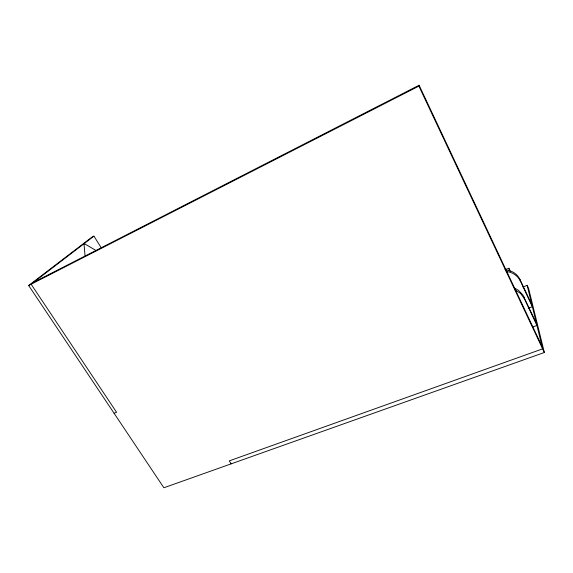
<?xml version="1.0" encoding="UTF-8"?>
<svg xmlns="http://www.w3.org/2000/svg" width="573" height="573" viewBox="0 0 573 573"><rect width="100%" height="100%" fill="white"/><g stroke="black" fill="none" stroke-linecap="round" stroke-linejoin="round"><path stroke-width="0.86" d="M101.056 247.472L93.922 236.14L91.73 237.279L28.65 285.49L163.885 487.766L544.35 352.502L418.884 86.115L419.099 85.234L33.571 282.353M93.922 236.14L31.135 284.222L116.577 412.281L114.099 413.298M28.65 285.49L418.884 86.115M522.999 287.009L527.16 285.39L528.621 288.52L544.35 352.502M528.22 308.324L532.367 306.756L520.42 281.171C517.863 275.72 512.205 271.846 506.174 271.573M532.783 326.997L536.93 325.464L524.374 298.676L520.556 293.426L515.012 289.845M504.978 269.675L508.903 268.286L510.264 271.495M505.887 270.069C511.897 270.334 517.526 274.195 520.069 279.624L531.966 305.094M514.669 288.162L518.501 290.318L522.948 295.074L536.478 323.623M96.307 250.68L85.055 244.041L84.073 244.793L85.098 256.217M231.155 463.851L229.279 460.878L542.631 348.85L527.16 285.39M419.099 85.234L542.015 346.343M520.069 279.624L520.42 281.171M523.98 296.95L524.374 298.676M508.903 268.286L509.397 270.771"/></g></svg>
